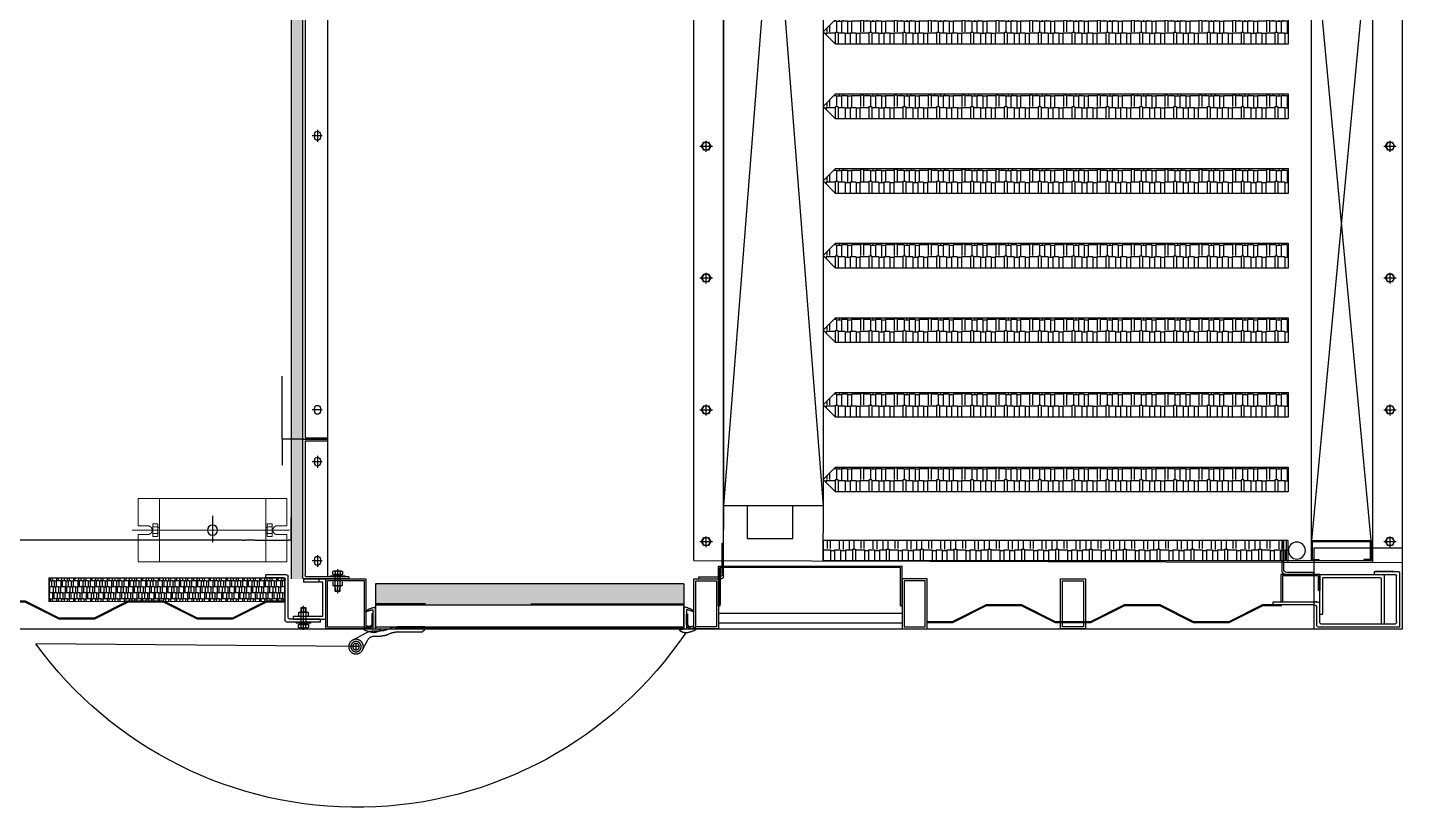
# Model space of a CAD drawing. Extents: x 758840 to 1108724, y -102573 to 143521.
# Drawn here: x 845713 to 848477, y 119419 to 120991 of the extents above; entities that cross this region are included whole.
import ezdxf

# ---------------------------------------------------------------- set-up
doc = ezdxf.new("R2010")
doc.units = 0
doc.header["$LTSCALE"] = 1000
doc.header["$MEASUREMENT"] = 0
for name, pattern in [('ACAD_ISO10W100', [18.5, 12, -3, 0.5, -3]), ('AM_ISO08W050', [18, 12, -1.5, 3, -1.5]), ('CENTER', [2, 1.25, -0.25, 0.25, -0.25]), ('CENTER2', [1.125, 0.75, -0.125, 0.125, -0.125]), ('PHANTOM', [12.7, 6.35, -1.27, 1.27, -1.27, 1.27, -1.27])]:
    doc.linetypes.add(name, pattern=pattern)
for name, color, linetype in [('$DDT_AUDIT_GENERATED_(32FF)', 7, 'Continuous'), ('$DDT_AUDIT_GENERATED_(4A3)', 7, 'Continuous'), ('$DDT_AUDIT_GENERATED_(8C3)', 7, 'Continuous'), ('$DDT_AUDIT_GENERATED_(D0B)', 7, 'Continuous'), ('$DDT_AUDIT_GENERATED_(D0E)', 7, 'Continuous'), ('$DDT_AUDIT_GENERATED_(D17)', 7, 'Continuous'), ('07', 6, 'PHANTOM'), ('8', 4, 'Continuous'), ('DEFAULT_1', 7, 'CENTER'), ('PARTLIST', 131, 'CENTER2'), ('低温左上端板', 7, 'Continuous'), ('低温水室连接板', 7, 'Continuous'), ('室外柴油发电-2层', 241, 'Continuous'), ('高温左上端板', 7, 'Continuous')]:
    doc.layers.add(name, color=color, linetype=linetype)
for name, color, linetype, lineweight in [('3中心线层', 1, 'CENTER', 15), ('AM_7', 4, 'AM_ISO08W050', 25), ('AM_8', 1, 'Continuous', 25)]:
    doc.layers.add(name, color=color, linetype=linetype, lineweight=lineweight)
pattern_1 = [(37.5, (3466259.34, 2107941.8666), (-0.125986716, 3.853647538), [0, -3.04, 0, -3.4, 0, -3.25]), (7.5, (3466259.34, 2107941.8666), (3.53955341, 5.64429213), [0, -1.64, 0, -2.74, 0, -1.05]), (327.5, (3466256.88, 2107941.8666), (6.228283724, 0.011318107), [0, -1, 0, -3.6, 0, -4.7]), (317.5, (3466256.88, 2107941.8666), (6.01225321, 1.75535113), [0, -0.5, 0, -2.36, 0, -2.7])]

# ---------------------------------------------------------------- blocks, each defined once
blk = doc.blocks.new('外六角螺栓')
for p, q in [((645263.5, -153145.1), (645263.5, -153193)), ((645248.5, -153160.6), (645248.5, -153158.1)), ((645278.5, -153158.1), (645248.5, -153158.1)), ((645248.5, -153160.6), (645278.5, -153160.6)), ((645253.7, -153149.9), (645253.7, -153155.5)), ((645253.7, -153155.5), (645273.4, -153155.5)), ((645253.7, -153160.6), (645273.4, -153160.6)), ((645271, -153148.5), (645256.1, -153148.5)), ((645258.5, -153182.6), (645258.5, -153160.6)), ((645258.6, -153149.9), (645258.6, -153155.5)), ((645262.9, -153155.5), (645264.7, -153158.1)), ((645268.5, -153149.9), (645268.5, -153155.5)), ((645268.5, -153180.5), (645268.5, -153160.6)), ((645268.5, -153189.1), (645268.5, -153172)), ((645273.4, -153155.5), (645273.4, -153149.9)), ((645278.5, -153158.1), (645278.5, -153160.6)), ((645258.5, -153189), (645258.5, -153182.6)), ((645258.5, -153189), (645268.5, -153189)), ((645259.5, -153190.1), (645258.5, -153189.1)), ((645259.5, -153182.6), (645259.5, -153190)), ((645259.5, -153190.1), (645267.5, -153190.1)), ((645267.5, -153182.6), (645267.5, -153190)), ((645267.5, -153190.1), (645268.5, -153189.1))]:
    blk.add_line(p, q)
blk.add_lwpolyline([(645271.4, -153155.5), (645255.9, -153155.5), (645255.9, -153158.1), (645271.4, -153158.1)], close=True)
for centre, radius, start, end in [((645256.2, -153151.3), 2.82, 29.385, 150.615), ((645263.5, -153157.6), 9.12, 57.4427, 122.5573), ((645270.9, -153151.3), 2.82, 29.385, 150.615)]:
    blk.add_arc(centre, radius, start, end)
blk = doc.blocks.new('外六角螺母')
for p, q in [((645253.7, -153181.1), (645253.7, -153174.6)), ((645273.4, -153174.6), (645273.4, -153181.1)), ((645271, -153182.6), (645256.1, -153182.6))]:
    blk.add_line(p, q)
for centre, radius, start, end in [((645256.2, -153179.8), 2.82, 209.385, 330.615), ((645263.5, -153173.5), 9.12, 237.4427, 302.5573), ((645270.9, -153179.8), 2.82, 209.385, 330.615)]:
    blk.add_arc(centre, radius, start, end)
blk = doc.blocks.new('A$C069C5D18')
at = {"layer": 'PARTLIST'}
for p, q in [((16.1, 49.2), (103.6, 49.2)), ((92.2, 37.9), (16.1, 37.9)), ((24.4, 10.6), (21.3, 25.9)), ((28, 10.6), (24.4, 10.6)), ((25.7, 22.3), (28, 10.6)), ((31.2, 37.9), (75.8, 37.9)), ((75.8, 34.2), (35.5, 34.2)), ((75.8, 37.9), (75.8, 34.2))]:
    blk.add_line(p, q, dxfattribs=at)
for centre, radius, start, end in [((67.4, 31.2), 68.2, 149.6959, 171.1848), ((10.6, 64.3), 2.48, 20.2924, 146.2319), ((80.9, 70.6), 68.2, 184.5923, 198.2332), ((113, 54), 113.6, 186.2056, 208.3524), ((14.5, 5.2), 5.42, 253.6447, 35.3183), ((129.7, 33.7), 113.6, 177.9146, 192.9212), ((31.2, 27.9), 10, 90, 191.3099), ((35.5, 24.2), 10, 90, 191.3099), ((2.1, 49.4), 90.9, 334.4715, 352.7196), ((85.8, 9.9), 1.68, 168.3196, 351.7277), ((13.7, 62.9), 90.9, 324.1469, 351.369)]:
    blk.add_arc(centre, radius, start, end, dxfattribs=at)
blk = doc.blocks.new('A$C61EE30FD')
at = {"layer": 'PARTLIST'}
for p, q in [((58.4, 344.7), (26.4, 285.6)), ((100.9, 301.2), (59.4, 280)), ((18.2, 253.2), (18.2, 221.3)), ((40.9, 249.6), (40.9, 221.3)), ((12.3, 193.6), (5.9, 179.1)), ((35, 193.6), (28.6, 179.1)), ((0, 30), (0, 151.4)), ((22.7, 151.4), (22.7, 41.4)), ((11.4, 30), (0, 30)), ((22.7, 41.4), (11.4, 30))]:
    blk.add_line(p, q, dxfattribs=at)
at = {"layer": 'PARTLIST', "linetype": 'ACAD_ISO10W100', "ltscale": 0.05}
for p, q in [((97.6, 329.5), (75.1, 329.5)), ((86.4, 318.3), (86.4, 340.8))]:
    blk.add_line(p, q, dxfattribs=at)
at = {"layer": 'PARTLIST'}
for radius in [31.8, 22.5, 14.2]:
    blk.add_circle((86.4, 329.5), radius, dxfattribs=at)
for centre, radius, start, end in [((86.4, 253.2), 68.2, 151.56417, 180), ((75, 249.6), 34.1, 117.16691, 180), ((-50, 221.3), 68.2, 336.03751, 0), ((-27.3, 221.3), 68.2, 336.03751, 360), ((68.2, 151.4), 68.2, 156.03751, 180), ((90.9, 151.4), 68.2, 156.03751, 180)]:
    blk.add_arc(centre, radius, start, end, dxfattribs=at)
blk = doc.blocks.new('侧支承')
at = {"color": 0}
for p, q in [((677496.6, -151497.3), (677431.6, -151497.3)), ((677431.6, -151497.3), (677431.6, -151577.3)), ((677496.6, -151503.3), (677437.6, -151503.3)), ((677437.6, -151503.3), (677437.6, -151571.3)), ((677496.6, -151497.3), (677496.6, -151503.3)), ((677437.6, -151571.3), (677476.6, -151571.3)), ((677476.6, -151577.3), (677476.6, -151571.3)), ((677431.6, -151577.3), (677476.6, -151577.3))]:
    blk.add_line(p, q, dxfattribs=at)
blk = doc.blocks.new('128')
for p, q in [((645016.2, -154981.3), (645054.2, -154981.3)), ((645016.2, -154983.3), (645053.7, -154983.3)), ((645053.7, -154983.3), (645121.7, -155017.3)), ((645054.2, -154981.3), (645122.2, -155015.3)), ((645192.2, -155015.3), (645260.2, -154981.3)), ((645192.7, -155017.3), (645260.7, -154983.3)), ((645260.2, -154981.3), (645332.2, -154981.3)), ((645260.7, -154983.3), (645331.7, -154983.3)), ((645331.7, -154983.3), (645399.7, -155017.3)), ((645332.2, -154981.3), (645400.2, -155015.3)), ((645470.2, -155015.3), (645538.2, -154981.3)), ((645470.7, -155017.3), (645538.7, -154983.3)), ((645538.2, -154981.3), (645610.2, -154981.3)), ((645538.7, -154983.3), (645609.7, -154983.3)), ((645609.7, -154983.3), (645677.7, -155017.3)), ((645610.2, -154981.3), (645678.2, -155015.3)), ((645748.2, -155015.3), (645816.2, -154981.3)), ((645748.7, -155017.3), (645816.7, -154983.3)), ((645816.2, -154981.3), (645888.2, -154981.3)), ((645816.7, -154983.3), (645887.7, -154983.3)), ((645887.7, -154983.3), (645955.7, -155017.3)), ((645888.2, -154981.3), (645956.2, -155015.3)), ((646026.2, -155015.3), (646094.2, -154981.3)), ((646026.7, -155017.3), (646094.7, -154983.3)), ((645121.7, -155017.3), (645192.7, -155017.3)), ((645122.2, -155015.3), (645192.2, -155015.3)), ((645399.7, -155017.3), (645470.7, -155017.3)), ((645400.2, -155015.3), (645470.2, -155015.3)), ((645677.7, -155017.3), (645713.2, -155017.3)), ((645678.2, -155015.3), (645713.2, -155015.3)), ((645713.2, -155015.3), (645748.2, -155015.3)), ((645713.2, -155017.3), (645748.7, -155017.3)), ((645955.7, -155017.3), (646026.7, -155017.3)), ((645956.2, -155015.3), (646026.2, -155015.3))]:
    blk.add_line(p, q)
at = {"color": 0}
for p, q in [((645016.2, -154983.3), (645016.2, -154981.3)), ((646094.2, -154981.3), (646132.2, -154981.3)), ((646094.7, -154983.3), (646132.2, -154983.3)), ((646132.2, -154981.3), (646132.2, -154983.3))]:
    blk.add_line(p, q, dxfattribs=at)
blk = doc.blocks.new('侧网板')
h = blk.add_hatch()
h.set_pattern_fill('AR-RSHKE', color=4, style=0)
h.set_pattern_definition([(0, (0, 50), (25.5, 12), [6, -5, 7, -3, 9, -4]), (0, (6, 50.5), (25.5, 12), [5, -19, 4, -6]), (0, (18, 49.25), (25.5, 12), [3, -31]), (90, (0, 50), (-8.5, 12), [11.5, -36.5]), (90, (6, 50), (-8.5, 12), [11.25, -36.75]), (90, (11, 50), (-8.5, 12), [10.5, -37.5]), (90, (18, 49.25), (-8.5, 12), [11.5, -36.5]), (90, (21, 49.25), (-8.5, 12), [11.5, -36.5]), (90, (30, 50), (-8.5, 12), [11, -37])])
h.paths.add_polyline_path([(44394.9, 13537.8), (44394.9, 13583.8), (44418.9, 13583.8), (44418.9, 13584.8), (44843.7, 13584.8), (44843.7, 13583.8), (44867.7, 13583.8), (44867.7, 13537.8)])
at = {"layer": '3中心线层'}
for p, q in [((44393.9, 13584.8), (44393.9, 13536.8)), ((44393.9, 13584.8), (44418.9, 13584.8)), ((44394.9, 13583.8), (44394.9, 13537.8)), ((44394.9, 13583.8), (44418.9, 13583.8)), ((44418.9, 13584.8), (44418.9, 13583.8)), ((44418.9, 13584.8), (44843.7, 13584.8)), ((44868.7, 13584.8), (44843.7, 13584.8)), ((44843.7, 13584.8), (44843.7, 13583.8)), ((44867.7, 13583.8), (44843.7, 13583.8)), ((44867.7, 13583.8), (44867.7, 13537.8)), ((44868.7, 13584.8), (44868.7, 13536.8)), ((44393.9, 13536.8), (44868.7, 13536.8)), ((44394.9, 13537.8), (44867.7, 13537.8))]:
    blk.add_line(p, q, dxfattribs=at)
blk = doc.blocks.new('排风降噪横剖')
at = {"layer": 'AM_7'}
h = blk.add_hatch(dxfattribs=at)
h.set_pattern_fill('AR-RSHKE', color=256, scale=2, angle=180, style=0)
h.set_pattern_definition([(360, (-637190.818, -171244.554), (51, -24), [12, -10, 14, -6, 18, -8]), (360, (-637178.818, -171245.554), (51, -24), [10, -38, 8, -12]), (360, (-637154.818, -171243.054), (51, -24), [6, -62]), (270, (-637190.818, -171244.554), (-17, -24), [23, -73]), (270, (-637178.818, -171244.554), (-17, -24), [22.5, -73.5]), (270, (-637168.818, -171244.554), (-17, -24), [21, -75]), (270, (-637154.818, -171243.054), (-17, -24), [23, -73]), (270, (-637148.818, -171243.054), (-17, -24), [23, -73]), (270, (-637130.818, -171244.554), (-17, -24), [22, -74])])
h.paths.add_polyline_path([(7119.2, -12516.5), (7119.2, -12566.5), (8029.2, -12566.5), (8054.2, -12541.5), (8029.2, -12516.5)])
h = blk.add_hatch(dxfattribs=at)
h.set_pattern_fill('AR-RSHKE', color=256, scale=2, angle=180, style=0)
h.set_pattern_definition([(360, (-637190.818, -171394.554), (51, -24), [12, -10, 14, -6, 18, -8]), (360, (-637178.818, -171395.554), (51, -24), [10, -38, 8, -12]), (360, (-637154.818, -171393.054), (51, -24), [6, -62]), (270, (-637190.818, -171394.554), (-17, -24), [23, -73]), (270, (-637178.818, -171394.554), (-17, -24), [22.5, -73.5]), (270, (-637168.818, -171394.554), (-17, -24), [21, -75]), (270, (-637154.818, -171393.054), (-17, -24), [23, -73]), (270, (-637148.818, -171393.054), (-17, -24), [23, -73]), (270, (-637130.818, -171394.554), (-17, -24), [22, -74])])
h.paths.add_polyline_path([(7119.2, -12666.5), (7119.2, -12716.5), (8029.2, -12716.5), (8054.2, -12691.5), (8029.2, -12666.5)])
h = blk.add_hatch(dxfattribs=at)
h.set_pattern_fill('AR-RSHKE', color=256, scale=2, angle=180, style=0)
h.set_pattern_definition([(360, (-637190.818, -171544.554), (51, -24), [12, -10, 14, -6, 18, -8]), (360, (-637178.818, -171545.554), (51, -24), [10, -38, 8, -12]), (360, (-637154.818, -171543.054), (51, -24), [6, -62]), (270, (-637190.818, -171544.554), (-17, -24), [23, -73]), (270, (-637178.818, -171544.554), (-17, -24), [22.5, -73.5]), (270, (-637168.818, -171544.554), (-17, -24), [21, -75]), (270, (-637154.818, -171543.054), (-17, -24), [23, -73]), (270, (-637148.818, -171543.054), (-17, -24), [23, -73]), (270, (-637130.818, -171544.554), (-17, -24), [22, -74])])
h.paths.add_polyline_path([(7119.2, -12816.5), (7119.2, -12866.5), (8029.2, -12866.5), (8054.2, -12841.5), (8029.2, -12816.5)])
h = blk.add_hatch(dxfattribs=at)
h.set_pattern_fill('AR-RSHKE', color=256, scale=2, angle=180, style=0)
h.set_pattern_definition([(360, (-637190.818, -171694.554), (51, -24), [12, -10, 14, -6, 18, -8]), (360, (-637178.818, -171695.554), (51, -24), [10, -38, 8, -12]), (360, (-637154.818, -171693.054), (51, -24), [6, -62]), (270, (-637190.818, -171694.554), (-17, -24), [23, -73]), (270, (-637178.818, -171694.554), (-17, -24), [22.5, -73.5]), (270, (-637168.818, -171694.554), (-17, -24), [21, -75]), (270, (-637154.818, -171693.054), (-17, -24), [23, -73]), (270, (-637148.818, -171693.054), (-17, -24), [23, -73]), (270, (-637130.818, -171694.554), (-17, -24), [22, -74])])
h.paths.add_polyline_path([(7119.2, -12966.5), (7119.2, -13016.5), (8029.2, -13016.5), (8054.2, -12991.5), (8029.2, -12966.5)])
h = blk.add_hatch(dxfattribs=at)
h.set_pattern_fill('AR-RSHKE', color=256, scale=2, angle=180, style=0)
h.set_pattern_definition([(360, (-637190.818, -171844.554), (51, -24), [12, -10, 14, -6, 18, -8]), (360, (-637178.818, -171845.554), (51, -24), [10, -38, 8, -12]), (360, (-637154.818, -171843.054), (51, -24), [6, -62]), (270, (-637190.818, -171844.554), (-17, -24), [23, -73]), (270, (-637178.818, -171844.554), (-17, -24), [22.5, -73.5]), (270, (-637168.818, -171844.554), (-17, -24), [21, -75]), (270, (-637154.818, -171843.054), (-17, -24), [23, -73]), (270, (-637148.818, -171843.054), (-17, -24), [23, -73]), (270, (-637130.818, -171844.554), (-17, -24), [22, -74])])
h.paths.add_polyline_path([(7119.2, -13116.5), (7119.2, -13166.5), (8029.2, -13166.5), (8054.2, -13141.5), (8029.2, -13116.5)])
h = blk.add_hatch(dxfattribs=at)
h.set_pattern_fill('AR-RSHKE', color=256, scale=2, angle=180, style=0)
h.set_pattern_definition([(360, (-637190.818, -171994.554), (51, -24), [12, -10, 14, -6, 18, -8]), (360, (-637178.818, -171995.554), (51, -24), [10, -38, 8, -12]), (360, (-637154.818, -171993.054), (51, -24), [6, -62]), (270, (-637190.818, -171994.554), (-17, -24), [23, -73]), (270, (-637178.818, -171994.554), (-17, -24), [22.5, -73.5]), (270, (-637168.818, -171994.554), (-17, -24), [21, -75]), (270, (-637154.818, -171993.054), (-17, -24), [23, -73]), (270, (-637148.818, -171993.054), (-17, -24), [23, -73]), (270, (-637130.818, -171994.554), (-17, -24), [22, -74])])
h.paths.add_polyline_path([(7119.2, -13266.5), (7119.2, -13316.5), (8029.2, -13316.5), (8054.2, -13291.5), (8029.2, -13266.5)])
h = blk.add_hatch(dxfattribs=at)
h.set_pattern_fill('AR-RSHKE', color=256, scale=2, angle=180, style=0)
h.set_pattern_definition([(360, (-637190.818, -172144.554), (51, -24), [12, -10, 14, -6, 18, -8]), (360, (-637178.818, -172145.554), (51, -24), [10, -38, 8, -12]), (360, (-637154.818, -172143.054), (51, -24), [6, -62]), (270, (-637190.818, -172144.554), (-17, -24), [23, -73]), (270, (-637178.818, -172144.554), (-17, -24), [22.5, -73.5]), (270, (-637168.818, -172144.554), (-17, -24), [21, -75]), (270, (-637154.818, -172143.054), (-17, -24), [23, -73]), (270, (-637148.818, -172143.054), (-17, -24), [23, -73]), (270, (-637130.818, -172144.554), (-17, -24), [22, -74])])
h.paths.add_polyline_path([(7119.2, -13416.5), (7119.2, -13466.5), (8029.2, -13466.5), (8054.2, -13441.5), (8029.2, -13416.5)])
h = blk.add_hatch(dxfattribs=at)
h.set_pattern_fill('AR-RSHKE', color=256, scale=2, angle=180, style=0)
h.set_pattern_definition([(180, (652149.288, -172499.554), (-51, -24), [12, -10, 14, -6, 18, -8]), (180, (652137.288, -172500.554), (-51, -24), [10, -38, 8, -12]), (180, (652113.288, -172498.054), (-51, -24), [6, -62]), (270, (652149.288, -172499.554), (17, -24), [23, -73]), (270, (652137.288, -172499.554), (17, -24), [22.5, -73.5]), (270, (652127.288, -172499.554), (17, -24), [21, -75]), (270, (652113.288, -172498.054), (17, -24), [23, -73]), (270, (652107.288, -172498.054), (17, -24), [23, -73]), (270, (652089.288, -172499.554), (17, -24), [22, -74])])
h.paths.add_polyline_path([(7119.2, -13564.5), (7119.2, -13604.5), (8054.2, -13604.5), (8054.2, -13564.5)])
for p, q in [((6889.2, -13608.5), (6889.2, -10874.5)), ((6949.2, -13608.5), (6949.2, -10874.5)), ((7072.2, -13604.5), (7072.2, -10878.5)), ((8254.2, -13604.7), (8254.2, -10874.5)), ((8254.2, -13604.5), (8254.2, -10881.6)), ((8314.2, -13604.5), (8314.2, -10874.5)), ((6914.2, -12782.9), (6914.2, -12761)), ((8289.2, -12782.9), (8289.2, -12761)), ((6914.2, -13047.9), (6914.2, -13026)), ((8289.2, -13047.9), (8289.2, -13026)), ((6914.2, -13312.9), (6914.2, -13291)), ((8289.2, -13312.9), (8289.2, -13291)), ((6914.2, -13577.9), (6914.2, -13556)), ((8289.2, -13577.9), (8289.2, -13556))]:
    blk.add_line(p, q)
at = {"color": 0}
for p, q in [((8254.2, -10901.2), (8254.2, -13542.3)), ((7119.2, -12516.5), (7119.2, -12566.5)), ((8029.2, -12516.5), (8054.2, -12541.5)), ((8029.2, -12566.5), (8054.2, -12541.5)), ((7119.2, -12566.5), (8029.2, -12566.5)), ((8029.2, -12666.5), (7119.2, -12666.5)), ((7119.2, -12666.5), (7119.2, -12716.5)), ((8029.2, -12666.5), (8054.2, -12691.5)), ((8029.2, -12716.5), (8054.2, -12691.5)), ((7119.2, -12716.5), (8029.2, -12716.5)), ((6927.1, -12771.5), (6901.7, -12771.5)), ((8302.1, -12771.5), (8276.7, -12771.5)), ((8029.2, -12816.5), (7119.2, -12816.5)), ((7119.2, -12816.5), (7119.2, -12866.5)), ((8029.2, -12816.5), (8054.2, -12841.5)), ((8029.2, -12866.5), (8054.2, -12841.5)), ((7119.2, -12866.5), (8029.2, -12866.5)), ((8029.2, -12966.5), (7119.2, -12966.5)), ((7119.2, -12966.5), (7119.2, -13016.5)), ((8029.2, -12966.5), (8054.2, -12991.5)), ((8029.2, -13016.5), (8054.2, -12991.5)), ((7119.2, -13016.5), (8029.2, -13016.5)), ((6927.1, -13036.5), (6901.7, -13036.5)), ((8302.1, -13036.5), (8276.7, -13036.5)), ((8029.2, -13116.5), (7119.2, -13116.5)), ((7119.2, -13116.5), (7119.2, -13166.5)), ((8029.2, -13116.5), (8054.2, -13141.5)), ((8029.2, -13166.5), (8054.2, -13141.5)), ((7119.2, -13166.5), (8029.2, -13166.5)), ((8029.2, -13266.5), (7119.2, -13266.5)), ((7119.2, -13266.5), (7119.2, -13316.5)), ((8029.2, -13266.5), (8054.2, -13291.5)), ((8029.2, -13316.5), (8054.2, -13291.5)), ((6927.1, -13301.5), (6901.7, -13301.5)), ((7119.2, -13316.5), (8029.2, -13316.5)), ((8302.1, -13301.5), (8276.7, -13301.5)), ((8029.2, -13416.5), (7119.2, -13416.5)), ((7119.2, -13416.5), (7119.2, -13466.5)), ((8029.2, -13416.5), (8054.2, -13441.5)), ((8029.2, -13466.5), (8054.2, -13441.5)), ((7119.2, -13466.5), (8029.2, -13466.5)), ((6927.1, -13566.5), (6901.7, -13566.5)), ((7119.2, -13608.5), (7119.2, -13564.5)), ((7119.2, -13564.5), (7123.2, -13564.5)), ((7123.2, -13564.5), (7123.2, -13604.5)), ((8302.1, -13566.5), (8276.7, -13566.5)), ((8314.2, -13604.5), (6889.2, -13608.5)), ((8054.2, -13604.5), (6950.1, -13604.5))]:
    blk.add_line(p, q, dxfattribs=at)
for points in [[(6918.9, -12779.5), (6923.5, -12771.5), (6918.9, -12763.5), (6909.6, -12763.5), (6905, -12771.5), (6909.6, -12779.5)], [(8293.9, -12779.5), (8298.5, -12771.5), (8293.9, -12763.5), (8284.6, -12763.5), (8280, -12771.5), (8284.6, -12779.5)], [(6918.9, -13044.5), (6923.5, -13036.5), (6918.9, -13028.5), (6909.6, -13028.5), (6905, -13036.5), (6909.6, -13044.5)], [(8293.9, -13044.5), (8298.5, -13036.5), (8293.9, -13028.5), (8284.6, -13028.5), (8280, -13036.5), (8284.6, -13044.5)], [(6918.9, -13309.5), (6923.5, -13301.5), (6918.9, -13293.5), (6909.6, -13293.5), (6905, -13301.5), (6909.6, -13309.5)], [(8293.9, -13309.5), (8298.5, -13301.5), (8293.9, -13293.5), (8284.6, -13293.5), (8280, -13301.5), (8284.6, -13309.5)], [(6918.9, -13574.5), (6923.5, -13566.5), (6918.9, -13558.5), (6909.6, -13558.5), (6905, -13566.5), (6909.6, -13574.5)], [(8293.9, -13574.5), (8298.5, -13566.5), (8293.9, -13558.5), (8284.6, -13558.5), (8280, -13566.5), (8284.6, -13574.5)]]:
    blk.add_lwpolyline(points, close=True, dxfattribs=at)
for points in [[(7119.2, -13564.5), (8054.2, -13564.5), (8054.2, -13604.5)], [(7119.2, -13604.5), (7119.2, -13574.5)]]:
    blk.add_lwpolyline(points, dxfattribs=at)
for centre in [(6914.2, -12771.5), (8289.2, -12771.5), (6914.2, -13036.5), (8289.2, -13036.5), (6914.2, -13301.5), (8289.2, -13301.5), (6914.2, -13566.5), (8289.2, -13566.5)]:
    blk.add_circle(centre, 8, dxfattribs=at)
at = {"layer": '07', "linetype": 'ByBlock'}
for p, q in [((7072.2, -13564.5), (6952.2, -13564.5)), ((6952.2, -13564.5), (6952.2, -13604.5)), ((7070.2, -13566.5), (6954.2, -13566.5)), ((6954.2, -13566.5), (6954.2, -13602.5)), ((7070.2, -13602.5), (7070.2, -13566.5)), ((7072.2, -13604.5), (7072.2, -13564.5)), ((6952.2, -13604.5), (6967.2, -13604.5)), ((6954.2, -13602.5), (6967.2, -13602.5)), ((6967.2, -13602.5), (6967.2, -13604.5)), ((7070.2, -13602.5), (7057.2, -13602.5)), ((7057.2, -13602.5), (7057.2, -13604.5)), ((7072.2, -13604.5), (7057.2, -13604.5))]:
    blk.add_line(p, q, dxfattribs=at)
blk.add_circle((7101.6, -13584.4), 17.1, dxfattribs=at)
at = {"layer": '8', "linetype": 'ACAD_ISO10W100'}
for p, q in [((6952, -12281.5), (7072.2, -13564.5)), ((6952.2, -13564.5), (7072, -12281.5))]:
    blk.add_line(p, q, dxfattribs=at)
at = {"layer": 'AM_8', "color": 1}
for p, q in [((8054.2, -10919.8), (8254.2, -13494.6)), ((8254.2, -10919.8), (8054.2, -13494.6))]:
    blk.add_line(p, q, dxfattribs=at)
for points in [[(8254.2, -10919.8), (8054.2, -10919.8), (8054.2, -13494.6), (8254.2, -13494.6)], [(8206.9, -13494.6), (8206.9, -13560.3), (8115.3, -13560.3), (8115.3, -13494.6)]]:
    blk.add_lwpolyline(points, close=True, dxfattribs=at)
blk.add_lwpolyline([(8054.2, -13494.6), (8054.5, -13605.2)], dxfattribs=at)
blk = doc.blocks.new('1221')
blk.add_line((624790.1, -174264.2), (624790.1, -174317.1))
blk.add_circle((624790.1, -174292.7), 10)
at = {"layer": '3中心线层'}
for p, q in [((624635.5, -174292.7), (624951.6, -174292.7)), ((624660.1, -174283.9), (624640.8, -174283.9)), ((624670.1, -174285.7), (624680.5, -174285.7)), ((624680.5, -174287.3), (624683.2, -174287.3)), ((624899.7, -174287.3), (624897, -174287.3)), ((624910.1, -174285.7), (624899.7, -174285.7)), ((624920.1, -174283.9), (624939.3, -174283.9)), ((624660.1, -174301.4), (624640.8, -174301.4)), ((624670.1, -174299.6), (624680.5, -174299.6)), ((624680.5, -174298), (624683.2, -174298)), ((624899.7, -174298), (624897, -174298)), ((624910.1, -174299.6), (624899.7, -174299.6)), ((624920.1, -174301.4), (624939.3, -174301.4))]:
    blk.add_line(p, q, dxfattribs=at)
for points in [[(624939.3, -174283.9), (624939.3, -174229.2), (624640.8, -174229.2), (624640.8, -174283.9)], [(624640.8, -174301.4), (624640.8, -174356.2), (624939.3, -174356.2), (624939.3, -174301.4)]]:
    blk.add_lwpolyline(points, dxfattribs=at)
for points in [[(624683.2, -174229.2), (624897, -174229.2), (624897, -174356.2), (624683.2, -174356.2)], [(624670.1, -174280.2), (624680.5, -174280.2), (624680.5, -174305.4), (624670.1, -174305.4)], [(624910.1, -174280.2), (624899.7, -174280.2), (624899.7, -174305.4), (624910.1, -174305.4)]]:
    blk.add_lwpolyline(points, close=True, dxfattribs=at)
for centre, start, end in [((624660.1, -174292.7), 270, 90), ((624920.1, -174292.7), 90, 270)]:
    blk.add_arc(centre, 8.75, start, end, dxfattribs=at)
blk = doc.blocks.new('柴发集装箱')
h = blk.add_hatch()
h.set_pattern_fill('AR-RSHKE', color=4, style=0)
h.set_pattern_definition([(0, (4100155.97, 1955339.43), (25.5, 12), [6, -5, 7, -3, 9, -4]), (0, (4100161.97, 1955339.93), (25.5, 12), [5, -19, 4, -6]), (0, (4100173.97, 1955338.68), (25.5, 12), [3, -31]), (90, (4100155.9705, 1955339.43), (-8.5, 12), [11.5, -36.5]), (90, (4100161.9705, 1955339.43), (-8.5, 12), [11.25, -36.75]), (90, (4100166.9705, 1955339.43), (-8.5, 12), [10.5, -37.5]), (90, (4100173.9705, 1955338.68), (-8.5, 12), [11.5, -36.5]), (90, (4100176.9705, 1955338.68), (-8.5, 12), [11.5, -36.5]), (90, (4100185.9705, 1955339.43), (-8.5, 12), [11, -37])])
h.paths.add_polyline_path([(4111647.4, 1941645.8), (4111647.4, 1941647.8), (4111647.4, 1941687.8), (4111027.9, 1941687.8), (4111027.9, 1941645.8)])
at = {"layer": 'AM_7'}
h = blk.add_hatch(dxfattribs=at)
h.set_pattern_fill('AR-SAND', color=256, scale=2, style=0)
h.set_pattern_definition(pattern_1)
h.paths.add_polyline_path([(4111794.4, 1941697.8), (4111817.4, 1941697.8), (4111817.4, 1944490.8), (4111794.4, 1944490.8)])
h = blk.add_hatch(dxfattribs=at)
h.set_pattern_fill('AR-SAND', color=256, scale=2, style=0)
h.set_pattern_definition(pattern_1)
h.paths.add_polyline_path([(4111794.4, 1941697.8), (4111817.4, 1941697.8), (4111817.4, 1944490.8), (4111794.4, 1944490.8)])
h = blk.add_hatch(dxfattribs=at)
h.set_pattern_fill('AR-SAND', color=256, scale=2, style=0)
h.set_pattern_definition(pattern_1)
h.paths.add_polyline_path([(4111794.4, 1941697.8), (4111817.4, 1941697.8), (4111817.4, 1944490.8), (4111794.4, 1944490.8)])
h = blk.add_hatch(dxfattribs=at)
h.set_pattern_fill('AR-SAND', color=256, scale=2, style=0)
h.set_pattern_definition(pattern_1)
h.paths.add_polyline_path([(4111794.4, 1941697.8), (4111817.4, 1941697.8), (4111817.4, 1944490.8), (4111794.4, 1944490.8)])
at = {"layer": '$DDT_AUDIT_GENERATED_(32FF)', "color": 7, "linetype": 'Continuous'}
blk.add_line((4111817.4, 1944369.7), (4111817.4, 1941825.9), dxfattribs=at)
at = {"layer": '$DDT_AUDIT_GENERATED_(4A3)', "color": 7, "linetype": 'Continuous'}
blk.add_line((4111830.4, 1941775.9), (4111822.4, 1941775.9), dxfattribs=at)
at = {"layer": '$DDT_AUDIT_GENERATED_(8C3)', "color": 7, "linetype": 'Continuous'}
for p, q in [((4111915.4, 1941775.9), (4112027.4, 1941775.9)), ((4112246.4, 1941775.9), (4112256.4, 1941775.9))]:
    blk.add_line(p, q, dxfattribs=at)
at = {"layer": '$DDT_AUDIT_GENERATED_(D0B)', "color": 7, "linetype": 'Continuous'}
for q in [(4111817.4, 1941820.9), (4111822.4, 1941775.9)]:
    blk.add_line((4111817.4, 1941775.9), q, dxfattribs=at)
at = {"layer": '$DDT_AUDIT_GENERATED_(D0E)', "color": 7, "linetype": 'Continuous'}
blk.add_line((4111890.4, 1941775.9), (4111910.4, 1941775.9), dxfattribs=at)
at = {"layer": '$DDT_AUDIT_GENERATED_(D17)', "color": 7, "linetype": 'Continuous'}
for p, q in [((4111890.4, 1941775.9), (4111830.4, 1941775.9)), ((4111915.4, 1941775.9), (4111910.4, 1941775.9))]:
    blk.add_line(p, q, dxfattribs=at)
for p, q in [((4111744.4, 1944490.8), (4111744.4, 1941701.8)), ((4111744.4, 1944490.8), (4111744.4, 1941701.8)), ((4111744.4, 1944490.8), (4111744.4, 1941701.8)), ((4111744.4, 1944490.8), (4111744.4, 1941701.8)), ((4111794.4, 1944491.8), (4111794.4, 1941701.8)), ((4111794.4, 1944491.8), (4111794.4, 1941701.8)), ((4111794.4, 1944491.8), (4111794.4, 1941701.8)), ((4111794.4, 1944491.8), (4111794.4, 1941701.8)), ((4111817.4, 1944491.8), (4111817.4, 1941697.8)), ((4111817.4, 1944491.8), (4111817.4, 1941697.8)), ((4111817.4, 1944491.8), (4111817.4, 1941697.8)), ((4111817.4, 1944491.8), (4111817.4, 1941697.8)), ((4111789.4, 1944207.8), (4111789.4, 1941981.8)), ((4111789.4, 1944207.8), (4111789.4, 1941981.8)), ((4111789.4, 1944207.8), (4111789.4, 1941981.8)), ((4111789.4, 1944207.8), (4111789.4, 1941981.8)), ((4111758.4, 1942591.8), (4111758.4, 1942585.8)), ((4111758.4, 1942591.8), (4111758.4, 1942585.8)), ((4111758.4, 1942591.8), (4111758.4, 1942585.8)), ((4111758.4, 1942591.8), (4111758.4, 1942585.8)), ((4111764.4, 1942600.5), (4111764.4, 1942576.5)), ((4111764.4, 1942600.5), (4111764.4, 1942576.5)), ((4111764.4, 1942600.5), (4111764.4, 1942576.5)), ((4111764.4, 1942600.5), (4111764.4, 1942576.5)), ((4111770.4, 1942591.8), (4111770.4, 1942585.8)), ((4111770.4, 1942591.8), (4111770.4, 1942585.8)), ((4111770.4, 1942591.8), (4111770.4, 1942585.8)), ((4111770.4, 1942591.8), (4111770.4, 1942585.8)), ((4111758.4, 1942040.8), (4111758.4, 1942034.8)), ((4111758.4, 1942040.8), (4111758.4, 1942034.8)), ((4111758.4, 1942040.8), (4111758.4, 1942034.8)), ((4111758.4, 1942040.8), (4111758.4, 1942034.8)), ((4111770.4, 1942040.8), (4111770.4, 1942034.8)), ((4111770.4, 1942040.8), (4111770.4, 1942034.8)), ((4111770.4, 1942040.8), (4111770.4, 1942034.8)), ((4111770.4, 1942040.8), (4111770.4, 1942034.8)), ((4111789.4, 1941981.8), (4111744.4, 1941981.8)), ((4111789.4, 1941981.8), (4111744.4, 1941981.8)), ((4111789.4, 1941981.8), (4111744.4, 1941981.8)), ((4111789.4, 1941981.8), (4111744.4, 1941981.8)), ((4111792.4, 1941978.8), (4111744.4, 1941978.8)), ((4111792.4, 1941978.8), (4111744.4, 1941978.8)), ((4111792.4, 1941978.8), (4111744.4, 1941978.8)), ((4111792.4, 1941978.8), (4111744.4, 1941978.8)), ((4111789.4, 1941975.8), (4111744.4, 1941975.8)), ((4111789.4, 1941975.8), (4111744.4, 1941975.8)), ((4111789.4, 1941975.8), (4111744.4, 1941975.8)), ((4111789.4, 1941975.8), (4111744.4, 1941975.8)), ((4111789.4, 1941975.8), (4111789.4, 1941705.8)), ((4111789.4, 1941975.8), (4111789.4, 1941705.8)), ((4111789.4, 1941975.8), (4111789.4, 1941705.8)), ((4111789.4, 1941975.8), (4111789.4, 1941705.8)), ((4111764.4, 1941945.3), (4111764.4, 1941921.3)), ((4111764.4, 1941945.3), (4111764.4, 1941921.3)), ((4111764.4, 1941945.3), (4111764.4, 1941921.3)), ((4111764.4, 1941945.3), (4111764.4, 1941921.3)), ((4111758.4, 1941936.6), (4111758.4, 1941930.6)), ((4111758.4, 1941936.6), (4111758.4, 1941930.6)), ((4111758.4, 1941936.6), (4111758.4, 1941930.6)), ((4111758.4, 1941936.6), (4111758.4, 1941930.6)), ((4111770.4, 1941936.6), (4111770.4, 1941930.6)), ((4111770.4, 1941936.6), (4111770.4, 1941930.6)), ((4111770.4, 1941936.6), (4111770.4, 1941930.6)), ((4111770.4, 1941936.6), (4111770.4, 1941930.6)), ((4110957.9, 1941723.8), (4110588.9, 1941723.8)), ((4111758.4, 1941737.2), (4111758.4, 1941731.2)), ((4111758.4, 1941737.2), (4111758.4, 1941731.2)), ((4111758.4, 1941737.2), (4111758.4, 1941731.2)), ((4111758.4, 1941737.2), (4111758.4, 1941731.2)), ((4111764.4, 1941745.9), (4111764.4, 1941721.9)), ((4111764.4, 1941745.9), (4111764.4, 1941721.9)), ((4111764.4, 1941745.9), (4111764.4, 1941721.9)), ((4111764.4, 1941745.9), (4111764.4, 1941721.9)), ((4111770.4, 1941737.2), (4111770.4, 1941731.2)), ((4111770.4, 1941737.2), (4111770.4, 1941731.2)), ((4111770.4, 1941737.2), (4111770.4, 1941731.2)), ((4111770.4, 1941737.2), (4111770.4, 1941731.2)), ((4109639.9, 1941712.8), (4109639.9, 1941706.8)), ((4109749.4, 1941706.8), (4109827.3, 1941706.8)), ((4109749.4, 1941706.8), (4109749.4, 1941674.3)), ((4109749.4, 1941706.8), (4109827.3, 1941706.8)), ((4109749.4, 1941706.8), (4109749.4, 1941674.3)), ((4109749.4, 1941706.8), (4109827.3, 1941706.8)), ((4109749.4, 1941706.8), (4109749.4, 1941674.3)), ((4109749.4, 1941706.8), (4109827.3, 1941706.8)), ((4109749.4, 1941706.8), (4109749.4, 1941674.3)), ((4109752.4, 1941703.8), (4109824.3, 1941703.8)), ((4109752.4, 1941703.8), (4109752.4, 1941674.3)), ((4109752.4, 1941703.8), (4109824.3, 1941703.8)), ((4109752.4, 1941703.8), (4109752.4, 1941674.3)), ((4109752.4, 1941703.8), (4109824.3, 1941703.8)), ((4109752.4, 1941703.8), (4109752.4, 1941674.3)), ((4109752.4, 1941703.8), (4109824.3, 1941703.8)), ((4109752.4, 1941703.8), (4109752.4, 1941674.3)), ((4109824.3, 1941703.8), (4109824.3, 1941651.8)), ((4109824.3, 1941703.8), (4109824.3, 1941651.8)), ((4109824.3, 1941703.8), (4109824.3, 1941651.8)), ((4109824.3, 1941703.8), (4109824.3, 1941651.8)), ((4109827.3, 1941706.8), (4109827.3, 1941651.8)), ((4109827.3, 1941706.8), (4109827.3, 1941651.8)), ((4109827.3, 1941706.8), (4109827.3, 1941651.8)), ((4109827.3, 1941706.8), (4109827.3, 1941651.8)), ((4110997.9, 1941697.8), (4110954, 1941697.8)), ((4110997.9, 1941697.8), (4110954, 1941697.8)), ((4110997.9, 1941697.8), (4110954, 1941697.8)), ((4110997.9, 1941697.8), (4110954, 1941697.8)), ((4109749.4, 1941674.3), (4109752.4, 1941674.3)), ((4109749.4, 1941674.3), (4109752.4, 1941674.3)), ((4109749.4, 1941674.3), (4109752.4, 1941674.3)), ((4109749.4, 1941674.3), (4109752.4, 1941674.3)), ((4111027.9, 1941687.8), (4111647.4, 1941687.8)), ((4111027.9, 1941687.8), (4111027.9, 1941645.8)), ((4111647.4, 1941687.8), (4111647.4, 1941647.8)), ((4109826.4, 1941645.8), (4109864.4, 1941645.8)), ((4109826.4, 1941643.8), (4109826.4, 1941645.8)), ((4109826.4, 1941643.8), (4109863.9, 1941643.8)), ((4109863.9, 1941643.8), (4109931.9, 1941609.8)), ((4109864.4, 1941645.8), (4109932.4, 1941611.8)), ((4110002.3, 1941611.8), (4110070.3, 1941645.8)), ((4110002.8, 1941609.8), (4110070.8, 1941643.8)), ((4110070.3, 1941645.8), (4110142.4, 1941645.8)), ((4110070.8, 1941643.8), (4110141.9, 1941643.8)), ((4110141.9, 1941643.8), (4110209.9, 1941609.8)), ((4110142.4, 1941645.8), (4110210.4, 1941611.8)), ((4110280.3, 1941611.8), (4110348.3, 1941645.8)), ((4110280.8, 1941609.8), (4110348.8, 1941643.8)), ((4110348.3, 1941645.8), (4110420.3, 1941645.8)), ((4110348.3, 1941645.8), (4110419.3, 1941645.8)), ((4110348.8, 1941643.8), (4110419.8, 1941643.8)), ((4110419.8, 1941643.8), (4110487.8, 1941609.8)), ((4110420.3, 1941645.8), (4110488.3, 1941611.8)), ((4110591.9, 1941643.8), (4110588.9, 1941643.8)), ((4111647.4, 1941645.8), (4111027.9, 1941645.8)), ((4109693.9, 1941606.8), (4109744.4, 1941606.8)), ((4109693.9, 1941606.8), (4109744.4, 1941606.8)), ((4109931.9, 1941609.8), (4110002.8, 1941609.8)), ((4109932.4, 1941611.8), (4110002.3, 1941611.8)), ((4110209.9, 1941609.8), (4110280.8, 1941609.8)), ((4110210.4, 1941611.8), (4110280.3, 1941611.8)), ((4110487.8, 1941609.8), (4110538.9, 1941609.8)), ((4110488.3, 1941611.8), (4110538.9, 1941611.8)), ((4111647.4, 1941601.8), (4111027.9, 1941601.8)), ((4111608.6, 1941599.8), (4111027.9, 1941599.8))]:
    blk.add_line(p, q)
at = {"ltscale": 20}
for p, q in [((4111754.9, 1942588.8), (4111774.9, 1942588.8)), ((4111754.9, 1942588.8), (4111774.9, 1942588.8)), ((4111754.9, 1942588.8), (4111774.9, 1942588.8)), ((4111754.9, 1942588.8), (4111774.9, 1942588.8)), ((4111754.9, 1942037.8), (4111774.9, 1942037.8)), ((4111754.9, 1942037.8), (4111774.9, 1942037.8)), ((4111754.9, 1942037.8), (4111774.9, 1942037.8)), ((4111754.9, 1942037.8), (4111774.9, 1942037.8)), ((4111754.9, 1941933.6), (4111774.9, 1941933.6)), ((4111754.9, 1941933.6), (4111774.9, 1941933.6)), ((4111754.9, 1941933.6), (4111774.9, 1941933.6)), ((4111754.9, 1941933.6), (4111774.9, 1941933.6)), ((4111754.9, 1941734.2), (4111774.9, 1941734.2)), ((4111754.9, 1941734.2), (4111774.9, 1941734.2)), ((4111754.9, 1941734.2), (4111774.9, 1941734.2)), ((4111754.9, 1941734.2), (4111774.9, 1941734.2))]:
    blk.add_line(p, q, dxfattribs=at)
at = {"color": 0}
for p, q in [((4111835.5, 1941978.8), (4111835.5, 1942105.5)), ((4111835.5, 1941978.8), (4111835.5, 1942105.5)), ((4111835.5, 1941978.8), (4111835.5, 1942105.5)), ((4111835.5, 1941978.8), (4111835.5, 1942105.5)), ((4111794.4, 1942024.1), (4111794.4, 1941978.8)), ((4111794.4, 1942024.1), (4111794.4, 1941978.8)), ((4111794.4, 1942024.1), (4111794.4, 1941978.8)), ((4111794.4, 1942024.1), (4111794.4, 1941978.8)), ((4111792.4, 1941978.8), (4111835.5, 1941978.8)), ((4111792.4, 1941978.8), (4111835.5, 1941978.8)), ((4111792.4, 1941978.8), (4111835.5, 1941978.8)), ((4111792.4, 1941978.8), (4111835.5, 1941978.8)), ((4111794.4, 1941978.8), (4111835.5, 1941978.8)), ((4111794.4, 1941978.8), (4111835.5, 1941978.8)), ((4111794.4, 1941978.8), (4111835.5, 1941978.8)), ((4111794.4, 1941978.8), (4111835.5, 1941978.8)), ((4111835.5, 1941978.8), (4111835.5, 1941926.6)), ((4111835.5, 1941978.8), (4111835.5, 1941926.6)), ((4111835.5, 1941978.8), (4111835.5, 1941926.6)), ((4111835.5, 1941978.8), (4111835.5, 1941926.6)), ((4109824.7, 1941773.7), (4109821.7, 1941773.7)), ((4109821.8, 1941736.9), (4109821.7, 1941773.7)), ((4109824.7, 1941773.7), (4109821.7, 1941773.7)), ((4109821.8, 1941736.9), (4109821.7, 1941773.7)), ((4109824.7, 1941773.7), (4109821.7, 1941773.7)), ((4109821.8, 1941736.9), (4109821.7, 1941773.7)), ((4109824.7, 1941773.7), (4109821.7, 1941773.7)), ((4109821.8, 1941736.9), (4109821.7, 1941773.7)), ((4109824.8, 1941712.4), (4109824.7, 1941773.7)), ((4109824.8, 1941712.4), (4109824.7, 1941773.7)), ((4109824.8, 1941712.4), (4109824.7, 1941773.7)), ((4109824.8, 1941712.4), (4109824.7, 1941773.7)), ((4110950.9, 1941769.7), (4110947.9, 1941769.7)), ((4110948, 1941732.9), (4110947.9, 1941769.7)), ((4110950.9, 1941769.7), (4110947.9, 1941769.7)), ((4110948, 1941732.9), (4110947.9, 1941769.7)), ((4110950.9, 1941769.7), (4110947.9, 1941769.7)), ((4110948, 1941732.9), (4110947.9, 1941769.7)), ((4110951, 1941707.8), (4110950.9, 1941769.7)), ((4110951, 1941707.8), (4110950.9, 1941769.7)), ((4110951, 1941707.8), (4110950.9, 1941769.7)), ((4109821.8, 1941716.8), (4109821.8, 1941736.9)), ((4109821.8, 1941716.8), (4109821.8, 1941736.9)), ((4109821.8, 1941716.8), (4109821.8, 1941736.9)), ((4109821.8, 1941716.8), (4109821.8, 1941736.9)), ((4110588.9, 1941643.8), (4110588.9, 1941723.8)), ((4110948, 1941703.8), (4110948, 1941732.9)), ((4110948, 1941703.8), (4110948, 1941732.9)), ((4110948, 1941703.8), (4110948, 1941732.9)), ((4110957.9, 1941723.8), (4110957.9, 1941647.8)), ((4110957.9, 1941643.8), (4110957.9, 1941723.8)), ((4109588.9, 1941709.8), (4109588.9, 1941600.8)), ((4109639.9, 1941712.8), (4109591.9, 1941712.8)), ((4109594.9, 1941611.8), (4109594.9, 1941703.8)), ((4109639.9, 1941706.8), (4109597.9, 1941706.8)), ((4109619.7, 1941703.8), (4109619.7, 1941606.8)), ((4109749.4, 1941706.8), (4109622.7, 1941706.8)), ((4109625.7, 1941697.8), (4109625.7, 1941606.8)), ((4109743.4, 1941700.8), (4109628.7, 1941700.8)), ((4109743.4, 1941626.8), (4109743.4, 1941700.8)), ((4109749.4, 1941626.8), (4109749.4, 1941706.8)), ((4109749.4, 1941646.8), (4109749.4, 1941701.8)), ((4109749.4, 1941646.8), (4109749.4, 1941701.8)), ((4109762.5, 1941710.8), (4109815.8, 1941710.8)), ((4109762.5, 1941710.8), (4109762.5, 1941706.8)), ((4109762.5, 1941710.8), (4109815.8, 1941710.8)), ((4109762.5, 1941710.8), (4109762.5, 1941706.8)), ((4109762.5, 1941710.8), (4109815.8, 1941710.8)), ((4109762.5, 1941710.8), (4109762.5, 1941706.8)), ((4109762.5, 1941710.8), (4109815.8, 1941710.8)), ((4109762.5, 1941710.8), (4109762.5, 1941706.8)), ((4110591.9, 1941643.8), (4110591.9, 1941720.8)), ((4110591.9, 1941720.8), (4110954.9, 1941720.8)), ((4110954.9, 1941720.8), (4110954.9, 1941647.8)), ((4110954.9, 1941643.8), (4110954.9, 1941720.8)), ((4110997.9, 1941701.8), (4110957, 1941701.8)), ((4110997.9, 1941701.8), (4110957, 1941701.8)), ((4110997.9, 1941701.8), (4110957, 1941701.8)), ((4110997.9, 1941701.8), (4110957, 1941701.8)), ((4110997.9, 1941697.8), (4110997.9, 1941701.8)), ((4110997.9, 1941697.8), (4110997.9, 1941701.8)), ((4110997.9, 1941697.8), (4110997.9, 1941701.8)), ((4110997.9, 1941697.8), (4110997.9, 1941701.8)), ((4111701.4, 1941701.8), (4111785.4, 1941701.8)), ((4111701.4, 1941701.8), (4111701.4, 1941697.8)), ((4111701.4, 1941701.8), (4111785.4, 1941701.8)), ((4111701.4, 1941701.8), (4111701.4, 1941697.8)), ((4111701.4, 1941701.8), (4111785.4, 1941701.8)), ((4111701.4, 1941701.8), (4111701.4, 1941697.8)), ((4111701.4, 1941701.8), (4111785.4, 1941701.8)), ((4111701.4, 1941701.8), (4111701.4, 1941697.8)), ((4111701.4, 1941697.8), (4111790.4, 1941697.8)), ((4111701.4, 1941697.8), (4111761.4, 1941697.8)), ((4111701.4, 1941697.8), (4111790.4, 1941697.8)), ((4111701.4, 1941697.8), (4111761.4, 1941697.8)), ((4111701.4, 1941697.8), (4111790.4, 1941697.8)), ((4111701.4, 1941697.8), (4111761.4, 1941697.8)), ((4111701.4, 1941697.8), (4111790.4, 1941697.8)), ((4111701.4, 1941697.8), (4111761.4, 1941697.8)), ((4111761.4, 1941697.8), (4111761.4, 1941691.8)), ((4111761.4, 1941697.8), (4111761.4, 1941691.8)), ((4111761.4, 1941697.8), (4111761.4, 1941691.8)), ((4111761.4, 1941697.8), (4111761.4, 1941691.8)), ((4111823.4, 1941620.2), (4111823.4, 1941703.2)), ((4111826.4, 1941706.2), (4111868.4, 1941706.2)), ((4111832.4, 1941700.2), (4111868.4, 1941700.2)), ((4111868.4, 1941700.2), (4111868.4, 1941706.2)), ((4111829.4, 1941614.2), (4111829.4, 1941689.2)), ((4109754.4, 1941651.8), (4109758.4, 1941651.8)), ((4109755.4, 1941605.8), (4109755.4, 1941640.8)), ((4110957.9, 1941644), (4110954.9, 1941644)), ((4111027.9, 1941647.8), (4111027.9, 1941597.8)), ((4111335.7, 1941647.8), (4111027.9, 1941647.8)), ((4111547.4, 1941647.8), (4111647.4, 1941647.8)), ((4111647.4, 1941647.8), (4111647.4, 1941597.8)), ((4109749.4, 1941626.8), (4109743.4, 1941626.8)), ((4109755.4, 1941605.8), (4109755.4, 1941635.8)), ((4110588.9, 1941628.6), (4110957.9, 1941628.6)), ((4111758.4, 1941617.2), (4111820.4, 1941617.2)), ((4111758.4, 1941611.2), (4111758.4, 1941617.2)), ((4109588.9, 1941600.8), (4109750.4, 1941600.8)), ((4109599.9, 1941606.8), (4109744.4, 1941606.8)), ((4109645.9, 1941606.8), (4109651.9, 1941606.8)), ((4110588.9, 1941608.6), (4110957.9, 1941608.6)), ((4111027.9, 1941597.8), (4111335.7, 1941597.8)), ((4111647.4, 1941597.8), (4111547.4, 1941597.8)), ((4111758.4, 1941611.2), (4111826.4, 1941611.2))]:
    blk.add_line(p, q, dxfattribs=at)
at = {"lineweight": -2}
for p, q in [((4109600.9, 1941712.8), (4109636.9, 1941712.8)), ((4109749.4, 1941611.8), (4109749.4, 1941646.8)), ((4109749.4, 1941611.8), (4109749.4, 1941641.8)), ((4109843.3, 1941651.8), (4109754.4, 1941651.8)), ((4109760.4, 1941645.8), (4109827.3, 1941645.8)), ((4109843.3, 1941645.8), (4109843.3, 1941651.8))]:
    blk.add_line(p, q, dxfattribs=at)
at = {"color": 3}
blk.add_line((4111686.8, 1941561.8), (4112330.5, 1941567.2), dxfattribs=at)
for points in [[(4109582.9, 1944597.8), (4122582.9, 1944597.8), (4122582.9, 1941597.8), (4109582.9, 1941597.8)], [(4109582.9, 1944597.8), (4122582.9, 1944597.8), (4122582.9, 1941597.8), (4109582.9, 1941597.8)], [(4111747.4, 1941597.8), (4111747.4, 1941697.8), (4111667.4, 1941697.8), (4111667.4, 1941597.8)], [(4111744.4, 1941600.8), (4111744.4, 1941694.8), (4111670.4, 1941694.8), (4111670.4, 1941600.8)]]:
    blk.add_lwpolyline(points, close=True)
at = {"color": 0}
for points in [[(4109582.9, 1941759.8), (4109760.9, 1941759.8), (4109760.9, 1941597.8), (4109582.9, 1941597.8)], [(4110220.4, 1941597.8), (4110270.4, 1941597.8), (4110270.4, 1941697.8), (4110220.4, 1941697.8)], [(4110588.9, 1941597.8), (4110538.9, 1941597.8), (4110538.9, 1941697.8), (4110588.9, 1941697.8)], [(4110957.9, 1941597.8), (4111007.9, 1941597.8), (4111007.9, 1941697.8), (4110957.9, 1941697.8)], [(4110957.9, 1941597.8), (4111007.9, 1941597.8), (4111007.9, 1941697.8), (4110957.9, 1941697.8)], [(4110957.9, 1941597.8), (4111007.9, 1941597.8), (4111007.9, 1941697.8), (4110957.9, 1941697.8)], [(4110224.4, 1941601.8), (4110266.4, 1941601.8), (4110266.4, 1941693.8), (4110224.4, 1941693.8)], [(4110584.9, 1941601.8), (4110542.9, 1941601.8), (4110542.9, 1941693.8), (4110584.9, 1941693.8)], [(4110584.9, 1941601.8), (4110542.9, 1941601.8), (4110542.9, 1941693.8), (4110584.9, 1941693.8)], [(4110961.9, 1941601.8), (4111003.9, 1941601.8), (4111003.9, 1941693.8), (4110961.9, 1941693.8)], [(4110961.9, 1941601.8), (4111003.9, 1941601.8), (4111003.9, 1941693.8), (4110961.9, 1941693.8)], [(4110961.9, 1941601.8), (4111003.9, 1941601.8), (4111003.9, 1941693.8), (4110961.9, 1941693.8)]]:
    blk.add_lwpolyline(points, close=True, dxfattribs=at)
for centre, start, end in [((4111764.4, 1942591.8), 0, 180), ((4111764.4, 1942591.8), 0, 180), ((4111764.4, 1942591.8), 0, 180), ((4111764.4, 1942591.8), 0, 180), ((4111764.4, 1942585.8), 180, 0), ((4111764.4, 1942585.8), 180, 0), ((4111764.4, 1942585.8), 180, 0), ((4111764.4, 1942585.8), 180, 0), ((4111764.4, 1942040.8), 0, 180), ((4111764.4, 1942040.8), 0, 180), ((4111764.4, 1942040.8), 0, 180), ((4111764.4, 1942040.8), 0, 180), ((4111764.4, 1942034.8), 180, 0), ((4111764.4, 1942034.8), 180, 0), ((4111764.4, 1942034.8), 180, 0), ((4111764.4, 1942034.8), 180, 0), ((4111764.4, 1941936.6), 0, 180), ((4111764.4, 1941936.6), 0, 180), ((4111764.4, 1941936.6), 0, 180), ((4111764.4, 1941936.6), 0, 180), ((4111764.4, 1941930.6), 180, 0), ((4111764.4, 1941930.6), 180, 0), ((4111764.4, 1941930.6), 180, 0), ((4111764.4, 1941930.6), 180, 0), ((4111764.4, 1941737.2), 0, 180), ((4111764.4, 1941737.2), 0, 180), ((4111764.4, 1941737.2), 0, 180), ((4111764.4, 1941737.2), 0, 180), ((4111764.4, 1941731.2), 180, 0), ((4111764.4, 1941731.2), 180, 0), ((4111764.4, 1941731.2), 180, 0), ((4111764.4, 1941731.2), 180, 0)]:
    blk.add_arc(centre, 6, start, end)
for centre, radius, start, end in [((4109591.9, 1941709.8), 3, 90, 180), ((4109622.7, 1941703.8), 3, 90, 180), ((4109628.7, 1941697.8), 3, 90, 180), ((4109815.8, 1941716.8), 6, 270, 0), ((4109815.8, 1941716.8), 6, 270, 0), ((4109815.8, 1941716.8), 6, 270, 0), ((4109815.8, 1941716.8), 6, 270, 0), ((4109818.8, 1941712.8), 6, 270, 0), ((4109818.8, 1941712.8), 6, 270, 0), ((4109818.8, 1941712.8), 6, 270, 0), ((4109818.8, 1941712.8), 6, 270, 0), ((4110954, 1941703.8), 6, 180, 270), ((4110954, 1941703.8), 6, 180, 270), ((4110954, 1941703.8), 6, 180, 270), ((4110954, 1941703.8), 6, 180, 270), ((4110957, 1941707.8), 6, 180, 270), ((4110957, 1941707.8), 6, 180, 270), ((4110957, 1941707.8), 6, 180, 270), ((4110957, 1941707.8), 6, 180, 270), ((4111785.4, 1941705.8), 4, 270, 0), ((4111785.4, 1941705.8), 4, 270, 0), ((4111785.4, 1941705.8), 4, 270, 0), ((4111785.4, 1941705.8), 4, 270, 0), ((4111790.4, 1941701.8), 4, 270, 0), ((4111790.4, 1941701.8), 4, 270, 0), ((4111790.4, 1941701.8), 4, 270, 0), ((4111790.4, 1941701.8), 4, 270, 0), ((4111826.4, 1941703.2), 3, 90, 180), ((4111832.4, 1941697.2), 3, 90, 180), ((4111820.4, 1941620.2), 3, 270, 0), ((4111826.4, 1941614.2), 3, 270, 0), ((4109744.4, 1941611.8), 5, 270, 0), ((4109744.4, 1941611.8), 5, 270, 0), ((4109750.4, 1941605.8), 5, 270, 0), ((4109750.4, 1941605.8), 5, 270, 0)]:
    blk.add_arc(centre, radius, start, end, dxfattribs=at)
at = {"color": 0, "lineweight": -2}
blk.add_arc((4109597.9, 1941703.8), 3, 90, 180, dxfattribs=at)
at = {"lineweight": -2}
for centre, start, end in [((4109754.4, 1941646.8), 90, 180), ((4109760.4, 1941640.8), 90, 180), ((4109599.9, 1941611.8), 180, 270)]:
    blk.add_arc(centre, 5, start, end, dxfattribs=at)
at = {"color": 3}
blk.add_arc((4111685.2, 1942036.7), 798, 214.0634, 323.9593, dxfattribs=at)
at = {"layer": 'DEFAULT_1', "color": 7, "lineweight": 13}
blk.add_line((4109749.4, 1941671.8), (4109749.4, 1941701.8), dxfattribs=at)
at = {"layer": '低温左上端板', "color": 7, "linetype": 'Continuous'}
blk.add_line((4112256.4, 1941775.9), (4112295.9, 1941775.9), dxfattribs=at)
at = {"layer": '低温水室连接板', "color": 7, "linetype": 'Continuous'}
blk.add_line((4112295.9, 1941775.9), (4112435.8, 1941775.9), dxfattribs=at)
at = {"layer": '高温左上端板', "color": 7, "linetype": 'Continuous'}
blk.add_line((4112027.4, 1941775.9), (4112246.4, 1941775.9), dxfattribs=at)
for name, p in [('排风降噪横剖', (4102693.7, 1955339.4)), ('1221', (3487185.3, 2116088.6))]:
    blk.add_blockref(name, p)
at = {"color": 0}
for name, p in [('外六角螺栓', (3466460.4, 2094862.4)), ('外六角螺栓', (3466460.4, 2094862.4)), ('外六角螺栓', (3466460.4, 2094862.4)), ('外六角螺栓', (3466460.4, 2094862.4)), ('外六角螺母', (3466460.4, 2094866.4)), ('外六角螺母', (3466460.4, 2094866.4)), ('外六角螺母', (3466460.4, 2094866.4)), ('外六角螺母', (3466460.4, 2094866.4)), ('128', (3466813.2, 2096634.5))]:
    blk.add_blockref(name, p, dxfattribs=at)
at = {"color": 0, "xscale": -1, "rotation": 180}
blk.add_blockref('侧支承', (3434315.8, 1790119.9), dxfattribs=at)
at = {"xscale": -1, "rotation": 180}
blk.add_blockref('侧网板', (4067435.5, 1955237), dxfattribs=at)
at = {"color": 0, "rotation": 180}
for name, p in [('外六角螺栓', (4757056, 1788450.6)), ('外六角螺母', (4757056, 1788448.6))]:
    blk.add_blockref(name, p, dxfattribs=at)
at = {"layer": 'PARTLIST', "extrusion": (0, 0, -1), "xscale": 0.5, "yscale": 0.5, "zscale": -0.5, "rotation": 90}
blk.add_blockref('A$C069C5D18', (-4111003.3, 1941589.7), dxfattribs=at)
at = {"layer": 'PARTLIST'}
for name, p, xscale, yscale, zscale, rotation in [('A$C069C5D18', (4111672, 1941589.7), 0.5, 0.5, 0.5, 90), ('A$C61EE30FD', (4111534.4, 1941601.8), 0.4626341527327895, 0.4626341527327895, 0.4626341527327895, 270)]:
    blk.add_blockref(name, p, dxfattribs=dict(at, xscale=xscale, yscale=yscale, zscale=zscale, rotation=rotation))

msp = doc.modelspace()

# ---------------------------------------------------------------- linework, layer by layer
at = {"layer": '室外柴油发电-2层', "linetype": 'ByBlock', "lineweight": -3}
msp.add_lwpolyline([(835477.49, 119781.99), (848477.49, 119781.99), (848477.49, 122781.99), (835477.49, 122781.99)], close=True, dxfattribs=at)

# ---------------------------------------------------------------- block references
at = {"layer": '室外柴油发电-2层', "xscale": -1}
msp.add_blockref('柴发集装箱', (4958060.43, -1821815.81), dxfattribs=at)

doc.saveas('drawing.dxf')
